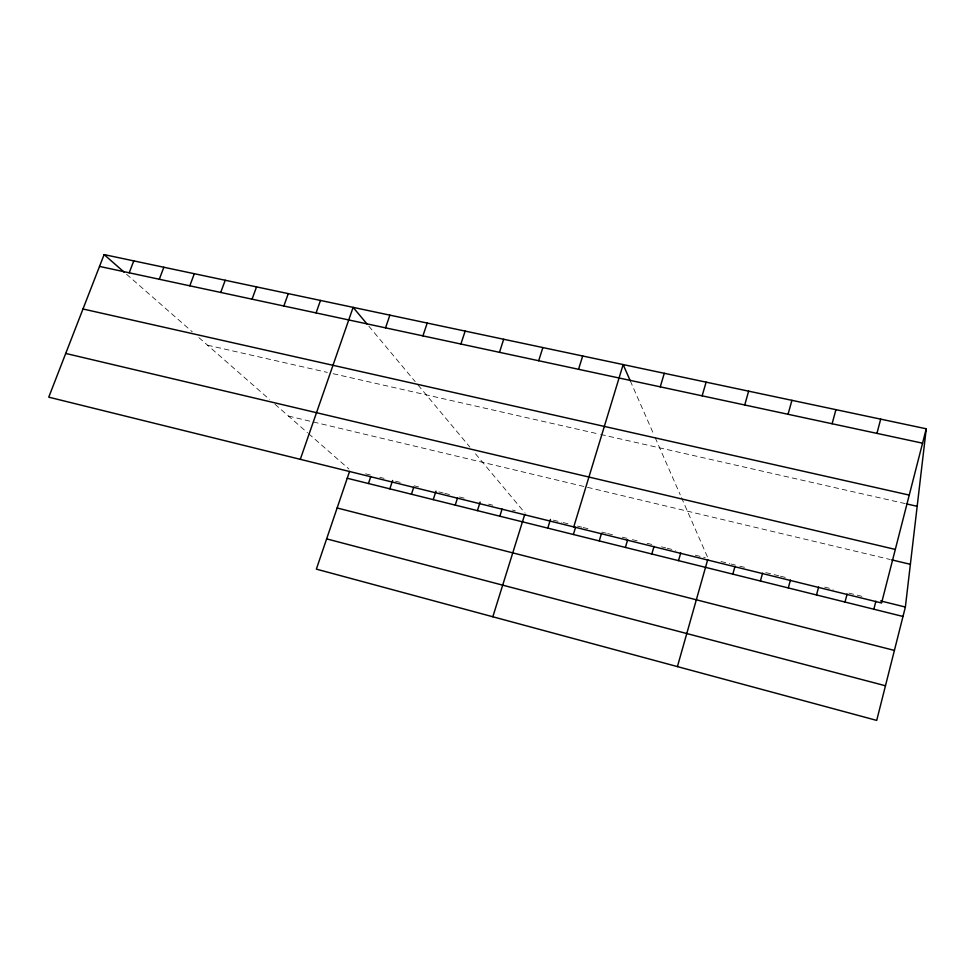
<?xml version="1.0" encoding="UTF-8"?>
<svg xmlns="http://www.w3.org/2000/svg" width="975" height="975" viewBox="0 0 975 975"><rect width="100%" height="100%" fill="white"/><g stroke="black" fill="none" stroke-linecap="round" stroke-linejoin="round"><path stroke-width="0.73" stroke-dasharray="4.88 3.66" d="M207.577 345.211L327.356 372.413M333.133 373.717L599.223 434.131M600.649 434.46L905.361 503.636M288.466 416.057L311.878 421.639M313.353 421.98L890.26 559.516M365.588 473.813L371.243 475.215M379.787 477.323L384.065 478.372M395.497 481.199L401.261 482.613M414.204 485.818L418.555 486.891M438.908 491.912L443.308 492.997M444.771 493.362L450.633 494.8M459.444 496.982L465.355 498.444M488.536 504.16L492.741 505.196M512.423 510.059L515.251 510.754M553.288 520.138L561.819 522.247M563.245 522.6L568.925 524.002M577.468 526.11L581.783 527.17M583.221 527.524L588.961 528.95M601.892 532.131L606.243 533.203M607.693 533.569L613.494 534.995M622.208 537.152L628.01 538.578M632.409 539.663L638.284 541.113M647.083 543.294L652.957 544.732M661.44 546.829L665.657 547.877M667.058 548.218L675.492 550.302M695.309 555.189L705.242 557.639M721 561.527L729.617 563.66M731.043 564.013L735.357 565.073M739.708 566.146L746.96 567.938M765.85 572.605L779.049 575.859M780.524 576.225L786.386 577.663M824.655 587.108L833.198 589.217M848.884 593.092L863.289 596.651M126.543 274.255L192.282 331.829M198.888 337.606L269.587 399.518M274.938 404.198L307.503 432.729M308.636 433.717L348.904 468.987M368.806 326.125L415.192 381.627M418.019 385.003L469.913 447.111M475.483 453.777L525.135 513.191M630.264 380.811L653.932 434.801M655.115 437.507L680.257 494.861M681.476 497.628L708.082 558.346"/><path stroke-width="1.46" d="M349.574 471.364L316.363 569.132L876.708 720.403L905.373 607.035L926.25 428.793L104.106 254.597L48.75 397.166L881.571 602.989L926.25 428.793M873.844 609.229L875.903 601.185M845.008 602.05L847.104 594.067M876.939 433.375L880.693 419.14M816.502 594.957L818.61 587.023M832.114 423.747L835.928 409.658M788.3 587.949L790.432 580.064M760.402 581.015L762.56 573.178M788.044 414.29L791.919 400.335M732.822 574.153L734.992 566.365M677.418 666.595L707.716 559.626M744.729 404.978L748.654 391.17M678.527 560.649L680.745 552.971M651.824 554.007L654.054 546.366M702.134 395.838L706.119 382.151M625.402 547.426L627.644 539.845M660.258 386.843L664.292 373.291M599.247 540.93L601.514 533.386M573.751 526.914L623.147 364.577L630.264 380.811M573.373 534.495L575.591 527.207M547.779 528.121L550.448 519.443M578.553 369.293L582.684 355.997M492.826 616.773L524.684 514.629M499.822 516.202L502.088 509.048M538.7 360.738L542.868 347.563M477.421 510.632L480.139 502.088M499.48 352.316L503.697 339.263M455.215 505.111L457.507 498.03M433.229 499.639L435.983 491.193M411.438 494.215L413.741 487.22M460.895 344.029L465.16 331.098M389.842 488.841L392.62 480.492M368.44 483.527L370.768 476.592M422.918 335.875L427.221 323.066M385.552 327.844L389.878 315.144M300.3 459.335L353.121 307.357L366.917 323.858M316.071 312.926L320.482 300.446M283.847 306.004L288.283 293.621M252.062 299.179L256.535 286.894M220.716 292.439L225.213 280.264M189.796 285.809L194.317 273.719M159.303 279.252L163.837 267.26M129.212 272.793L133.77 260.886M99.511 266.419L922.557 443.174M82.985 308.99L909.248 495.093M906.835 503.965L917.17 506.317M65.727 353.45L895.318 549.425M891.698 559.869L910.382 564.318M880.62 600.929L905.373 607.035M347.234 478.25L902.996 616.468M337.143 507.975L894.404 650.422M326.637 538.87L885.471 685.766M104.106 254.597L124.252 272.244"/></g></svg>
